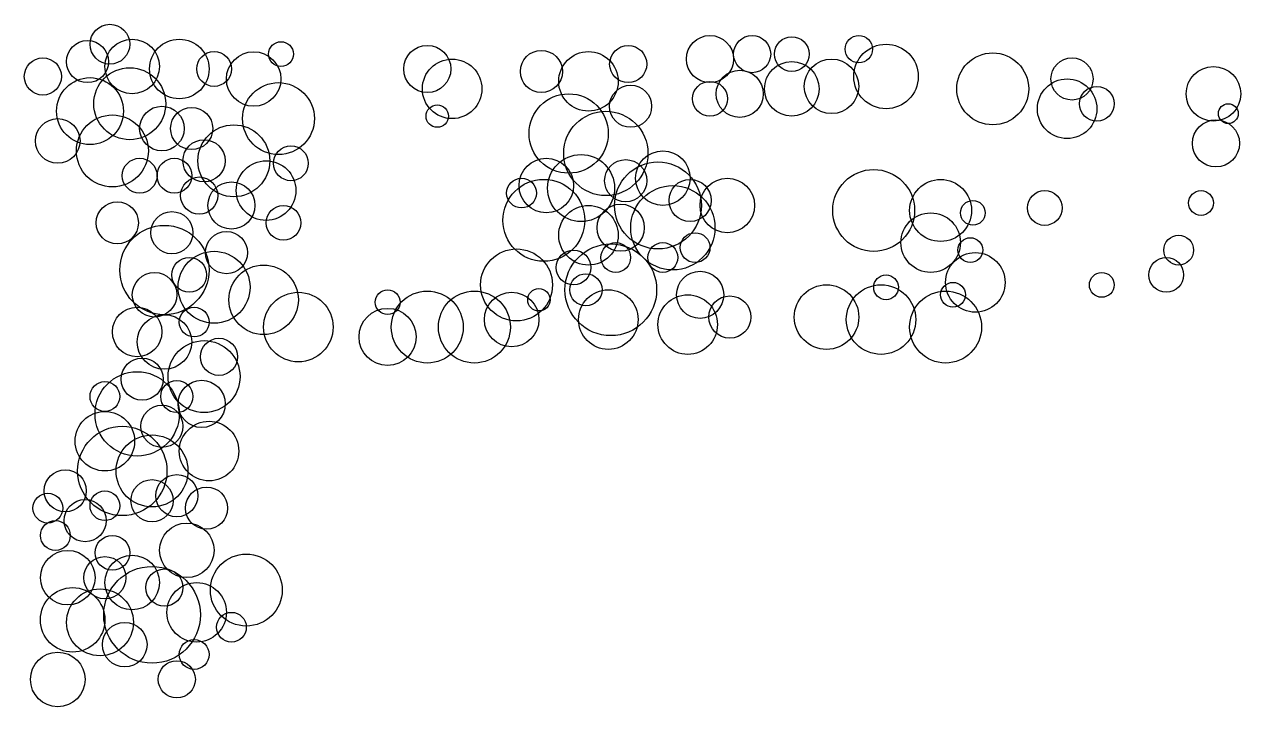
# Model space of a CAD drawing. Header units: metres. Extents: x 0 to 112, y 1 to 64.
import ezdxf

# ---------------------------------------------------------------- set-up
doc = ezdxf.new("R2010")
doc.units = ezdxf.units.M

msp = doc.modelspace()

# ---------------------------------------------------------------- linework, layer by layer
for centre, radius in [((8.22, 62.1), 1.83), ((63.47, 60.73), 2.17), ((67.35, 61.19), 1.71), ((71, 61.19), 1.6), ((77.17, 61.64), 1.26), ((6.16, 60.5), 1.94), ((10.27, 60.05), 2.51), ((14.61, 59.82), 2.74), ((23.97, 61.19), 1.14), ((37.44, 59.82), 2.17), ((55.94, 60.27), 1.71), ((79.68, 59.13), 2.97), ((2.05, 59.13), 1.71), ((17.81, 59.82), 1.6), ((21.46, 58.9), 2.51), ((39.73, 57.99), 2.74), ((47.95, 59.59), 1.94), ((52.28, 58.68), 2.74), ((71, 57.99), 2.51), ((74.66, 58.22), 2.51), ((89.5, 57.99), 3.31), ((96.8, 58.9), 1.94), ((10.05, 56.62), 3.31), ((66.21, 57.53), 2.17), ((109.82, 57.53), 2.51), ((6.39, 55.94), 3.08), ((23.74, 55.25), 3.31), ((56.16, 56.39), 1.94), ((63.47, 57.08), 1.6), ((96.35, 56.16), 2.74), ((50.46, 53.88), 3.65), ((99.09, 56.62), 1.6), ((13.01, 54.34), 2.05), ((15.75, 54.34), 1.94), ((38.36, 55.48), 1.03), ((111.19, 55.71), 0.913), ((3.42, 53.2), 2.05), ((8.45, 52.28), 3.31), ((53.88, 52.05), 3.88), ((110.05, 52.97), 2.17), ((19.63, 51.37), 3.31), ((16.89, 51.37), 1.94), ((24.89, 51.14), 1.6), ((10.96, 50), 1.6), ((14.16, 50), 1.6), ((48.4, 49.09), 2.51), ((51.6, 48.86), 3.08), ((59.13, 49.77), 2.51), ((22.6, 48.63), 2.74), ((55.71, 49.54), 1.94), ((58.68, 47.26), 4), ((78.54, 46.8), 3.77), ((16.44, 48.17), 1.71), ((19.41, 47.26), 2.17), ((48.17, 45.89), 3.77), ((46.12, 48.4), 1.37), ((61.64, 47.72), 1.94), ((65.07, 47.26), 2.51), ((84.7, 46.8), 2.85), ((60.05, 45.21), 3.88), ((94.29, 47.03), 1.6), ((108.68, 47.49), 1.14), ((8.9, 45.66), 1.94), ((24.2, 45.66), 1.6), ((52.28, 44.52), 2.74), ((55.25, 45.21), 2.17), ((87.67, 46.58), 1.14), ((13.93, 44.75), 1.94), ((83.79, 43.84), 2.74), ((13.24, 41.32), 4.11), ((18.95, 42.92), 1.94), ((54.34, 39.5), 4.22), ((54.79, 42.47), 1.37), ((59.13, 42.47), 1.37), ((62.1, 43.38), 1.37), ((87.44, 43.15), 1.14), ((106.62, 43.15), 1.37), ((17.81, 39.73), 3.31), ((45.66, 39.95), 3.31), ((50.91, 41.55), 1.6), ((87.9, 40.18), 2.74), ((15.53, 40.87), 1.6), ((22.37, 38.58), 3.2), ((105.48, 40.87), 1.6), ((12.33, 39.04), 2.05), ((52.05, 39.5), 1.48), ((62.56, 39.04), 2.17), ((79.68, 39.73), 1.14), ((99.54, 39.95), 1.14), ((25.57, 36.07), 3.2), ((33.79, 38.36), 1.14), ((37.44, 36.07), 3.31), ((41.78, 36.07), 3.31), ((45.21, 36.76), 2.51), ((47.72, 38.58), 1.03), ((54.11, 36.76), 2.74), ((74.2, 36.99), 2.97), ((79.22, 36.76), 3.2), ((85.16, 36.07), 3.31), ((85.84, 39.04), 1.14), ((61.42, 36.3), 2.74), ((65.3, 36.99), 1.94), ((10.73, 35.62), 2.28), ((13.24, 34.7), 2.51), ((15.98, 36.53), 1.37), ((33.79, 35.16), 2.63), ((16.89, 31.51), 3.31), ((18.26, 33.33), 1.71), ((11.19, 31.28), 1.94), ((10.73, 28.08), 3.88), ((7.76, 29.68), 1.37), ((14.38, 29.68), 1.48), ((16.67, 29), 2.17), ((7.76, 25.57), 2.74), ((13.01, 26.94), 1.94), ((9.36, 22.83), 4.11), ((17.35, 24.66), 2.74), ((12.1, 22.83), 3.31), ((4.11, 21), 1.94), ((14.38, 20.55), 1.94), ((12.1, 20.09), 1.94), ((17.12, 19.41), 1.94), ((2.51, 19.41), 1.37), ((5.94, 18.26), 1.94), ((7.76, 19.63), 1.37), ((3.2, 16.89), 1.37), ((15.3, 15.53), 2.51), ((8.45, 15.3), 1.6), ((4.34, 13.01), 2.51), ((7.76, 13.01), 1.94), ((10.27, 12.56), 2.51), ((20.78, 11.87), 3.31), ((12.1, 9.59), 4.45), ((13.24, 12.1), 1.71), ((16.21, 9.82), 2.74), ((4.79, 9.13), 2.97), ((7.31, 8.9), 3.08), ((19.41, 8.45), 1.37), ((9.59, 6.85), 2.05), ((15.98, 5.94), 1.37), ((3.42, 3.65), 2.51), ((14.38, 3.65), 1.71)]:
    msp.add_circle(centre, radius)

doc.saveas('drawing.dxf')
